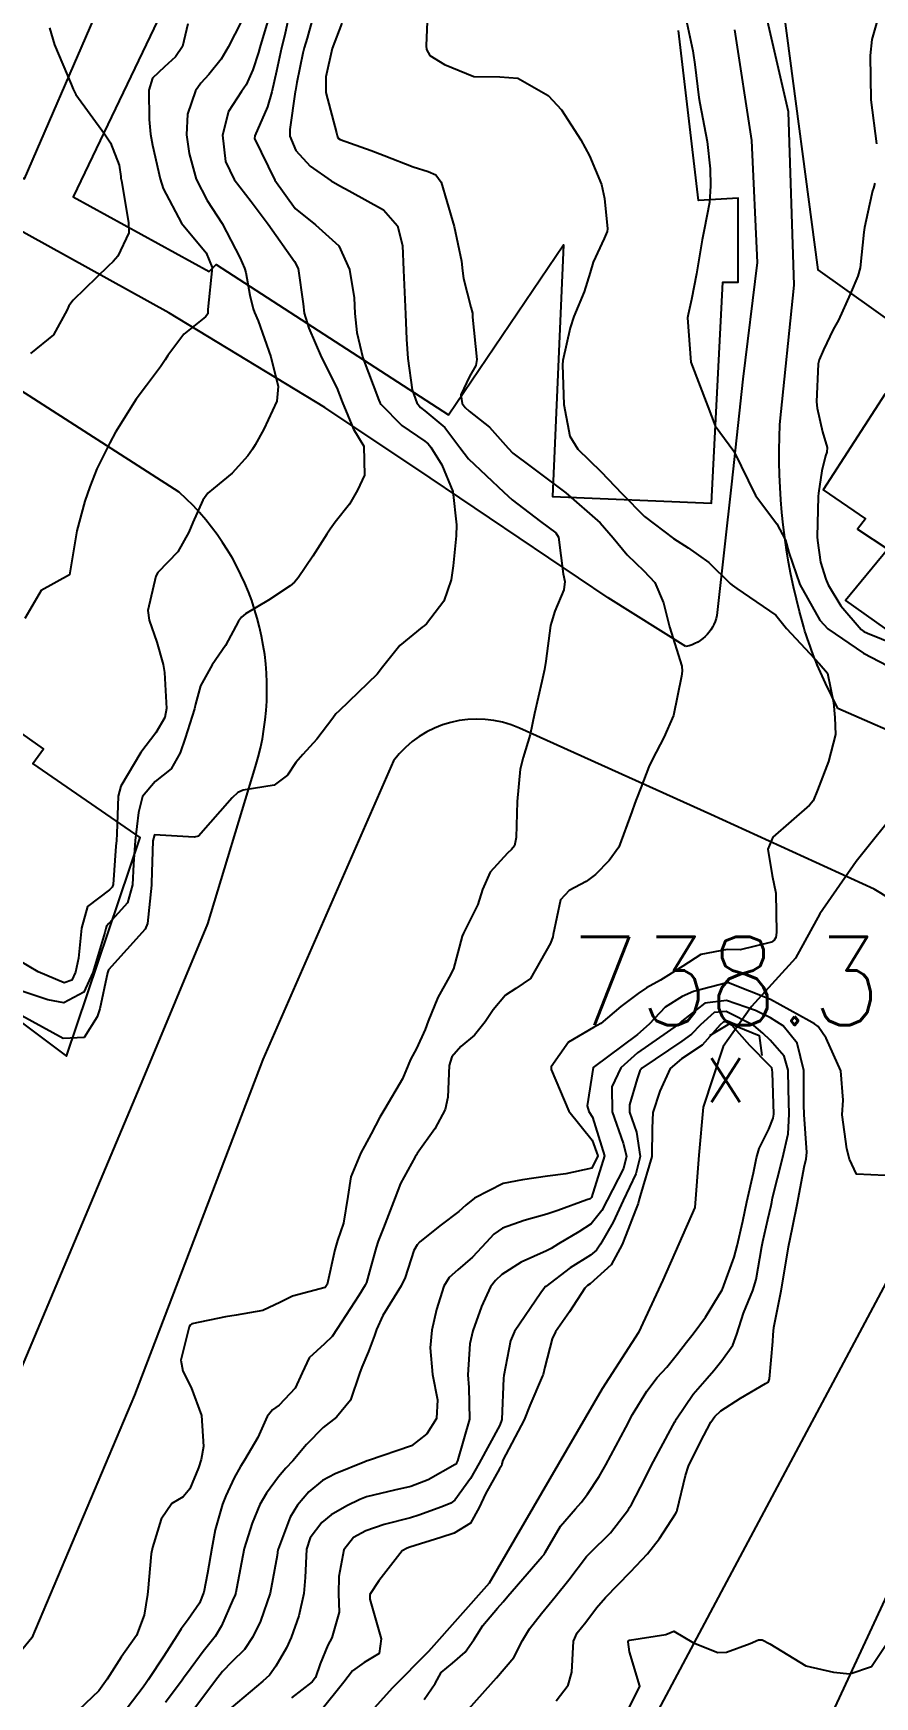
# Model space of a CAD drawing. Header units: metres. Extents: x 318500 to 325275, y 7408834 to 7428799.
# Drawn here: x 322821.1 to 322859.2, y 7421296.6 to 7421372 of the extents above; entities that cross this region are included whole.
import ezdxf
from ezdxf.enums import TextEntityAlignment as Align

# ---------------------------------------------------------------- set-up
doc = ezdxf.new("R2010")
doc.units = ezdxf.units.M
doc.header["$MEASUREMENT"] = 0
for name, color, linetype in [('Curvas de Nivel 1m', 11, 'Continuous'), ('Curvas de Nivel 5m', 15, 'Continuous'), ('Edificações', 30, 'Continuous'), ('Hidrografia', 140, 'Continuous'), ('Pontes_Viadutos_Tubos', 190, 'Continuous'), ('Pontos Cotados', 45, 'Continuous'), ('Vias Primárias', 230, 'Continuous'), ('Vias Secundárias', 230, 'Continuous')]:
    doc.layers.add(name, color=color, linetype=linetype)
doc.styles.add('Style-STANDARD', font='STANDARD.shx')

# ---------------------------------------------------------------- blocks, each defined once
blk = doc.blocks.new('ELVTXT_86')
at = {"layer": 'Pontos Cotados', "linetype": 'Continuous', "style": 'Style-STANDARD'}
for s, height, p in [('738.3', 4, (0, 4)), ('x', 3, (0, 0))]:
    blk.add_text(s, height=height, dxfattribs=at).set_placement(p, align=Align.MIDDLE_CENTER)

msp = doc.modelspace()

# ---------------------------------------------------------------- linework, layer by layer
at = {"layer": 'Curvas de Nivel 1m', "flags": 128}
for points, elevation in [([(322832.829, 7421373.323), (322832.522, 7421371.91), (322832.385, 7421371.327), (322832.147, 7421370.266), (322831.939, 7421369.331), (322831.738, 7421368.655), (322831.166, 7421367.339), (322831.159, 7421367.218), (322832.07, 7421365.329), (322833.001, 7421364.05), (322833.924, 7421363.306), (322834.976, 7421362.345), (322835.463, 7421361.282), (322835.664, 7421359.996), (322835.696, 7421359.279), (322835.782, 7421358.422), (322836.06, 7421357.273), (322836.787, 7421355.356), (322836.827, 7421355.261), (322836.844, 7421355.225), (322836.879, 7421355.185), (322837.83, 7421354.211), (322838.863, 7421353.5), (322839.013, 7421353.38), (322839.134, 7421353.227), (322839.64, 7421352.43), (322840.137, 7421351.217), (322840.305, 7421349.718), (322840.282, 7421349.215), (322840.145, 7421347.857), (322840.066, 7421347.217), (322839.734, 7421346.252), (322838.937, 7421345.228), (322838.836, 7421345.142), (322838.748, 7421345.08), (322837.737, 7421344.242), (322836.953, 7421343.256), (322836.717, 7421342.941), (322834.99, 7421341.286), (322834.842, 7421341.143), (322834.695, 7421340.96), (322833.978, 7421340), (322833.338, 7421339.303), (322833.033, 7421338.938), (322832.656, 7421338.364), (322832.053, 7421337.914), (322830.645, 7421337.692), (322830.398, 7421337.589), (322830.144, 7421337.347), (322828.622, 7421335.602), (322828.427, 7421335.567), (322826.623, 7421335.672), (322826.554, 7421335.391), (322826.496, 7421333.487), (322826.494, 7421333.391), (322826.305, 7421331.652), (322826.198, 7421331.395), (322824.541, 7421329.555), (322824.496, 7421329.421), (322824.15, 7421327.79), (322824.025, 7421327.427), (322823.442, 7421326.49), (322822.495, 7421326.447), (322820.614, 7421327.469)], 747), ([(322833.964, 7421373.307), (322833.547, 7421371.756), (322833.397, 7421371.316), (322833.337, 7421371.076), (322833.076, 7421369.752), (322833.007, 7421369.384), (322832.998, 7421369.321), (322832.751, 7421367.616), (322832.752, 7421367.323), (322833.034, 7421366.673), (322833.676, 7421365.959), (322834.622, 7421365.296), (322835.017, 7421365.067), (322835.448, 7421364.848), (322837.001, 7421363.985), (322837.625, 7421363.254), (322837.855, 7421362.373), (322837.903, 7421361.251), (322837.95, 7421360.25), (322837.997, 7421359.249), (322838.045, 7421358.127), (322838.102, 7421357.248), (322838.3, 7421355.835), (322838.507, 7421355.244), (322838.67, 7421355.034), (322838.876, 7421354.883), (322839.773, 7421354.125), (322840.45, 7421353.214), (322840.852, 7421352.702), (322842.444, 7421351.186), (322842.825, 7421350.842), (322844.108, 7421349.87), (322844.803, 7421349.346), (322844.92, 7421349.158), (322845.13, 7421347.493), (322845.203, 7421347.146), (322845.16, 7421346.76), (322844.76, 7421345.802), (322844.598, 7421345.306), (322844.563, 7421345.153), (322844.345, 7421343.536), (322844.286, 7421343.157), (322844.171, 7421342.615), (322843.834, 7421341.163), (322843.631, 7421340.22), (322843.321, 7421339.17), (322843.189, 7421338.646), (322843.052, 7421337.174), (322843.003, 7421335.553), (322842.931, 7421335.175), (322842.798, 7421334.996), (322842.615, 7421334.843), (322841.82, 7421333.974), (322841.482, 7421333.197), (322841.263, 7421332.516), (322840.616, 7421331.209), (322840.559, 7421331.078), (322840.16, 7421329.598), (322839.975, 7421329.216), (322839.451, 7421328.296), (322839.025, 7421327.225), (322838.881, 7421326.85), (322838.491, 7421325.983), (322838.225, 7421325.493), (322838.111, 7421325.236), (322837.852, 7421324.617), (322837.05, 7421323.251), (322836.827, 7421322.881), (322836.443, 7421322.126), (322836.142, 7421321.557), (322835.968, 7421321.267), (322835.517, 7421320.17), (322835.386, 7421319.275), (322835.191, 7421318.081), (322834.91, 7421317.282), (322834.789, 7421316.869), (322834.452, 7421315.288), (322834.349, 7421315.165), (322832.877, 7421314.772), (322832.338, 7421314.497), (322831.536, 7421314.118), (322830.329, 7421313.911), (322829.849, 7421313.825), (322828.322, 7421313.51), (322828.237, 7421313.455), (322828.201, 7421313.371), (322827.815, 7421311.864), (322827.904, 7421311.374), (322828.289, 7421310.629), (322828.755, 7421309.363), (322828.847, 7421307.952), (322828.738, 7421307.363), (322828.62, 7421306.989), (322828.23, 7421306.04), (322827.925, 7421305.671), (322827.414, 7421305.378), (322826.922, 7421304.67), (322826.529, 7421303.387), (322826.476, 7421303.098), (322826.329, 7421301.388), (322826.306, 7421301.25), (322826.154, 7421300.312), (322825.816, 7421299.395), (322825.112, 7421298.418), (322824.483, 7421297.414), (322824.105, 7421296.885), (322822.576, 7421295.443)], 746), ([(322831.791, 7421372.656), (322831.398, 7421371.337), (322831.33, 7421371.104), (322831.085, 7421370.322), (322830.774, 7421369.645), (322830.569, 7421369.348), (322829.98, 7421368.433), (322829.707, 7421367.36), (322829.843, 7421366.172), (322830.236, 7421365.352), (322831.005, 7421364.354), (322831.781, 7421363.332), (322832.965, 7421361.645), (322833.13, 7421361.317), (322833.358, 7421359.719), (322833.407, 7421359.305), (322833.61, 7421358.623), (322834.194, 7421357.297), (322834.889, 7421355.917), (322835.119, 7421355.286), (322835.633, 7421354.044), (322836.102, 7421353.271), (322836.143, 7421351.968), (322835.826, 7421351.275), (322835.451, 7421350.65), (322834.808, 7421349.828), (322834.575, 7421349.521), (322834.43, 7421349.294), (322833.8, 7421348.289), (322833.139, 7421347.306), (322832.971, 7421347.114), (322832.775, 7421346.947), (322831.788, 7421346.301), (322830.755, 7421345.686), (322830.564, 7421345.531), (322830.435, 7421345.345), (322829.84, 7421344.247), (322829.245, 7421343.362), (322828.711, 7421342.422), (322828.488, 7421341.586), (322828.442, 7421341.373), (322828.016, 7421340.041), (322827.789, 7421339.379), (322827.389, 7421338.653), (322826.65, 7421338.089), (322826.084, 7421337.398), (322825.905, 7421336.673), (322825.758, 7421335.403), (322825.676, 7421334.332), (322825.624, 7421333.404), (322825.399, 7421332.586), (322824.563, 7421331.648), (322824.448, 7421331.535), (322824.417, 7421331.422), (322824.381, 7421331.246), (322823.837, 7421329.431), (322823.428, 7421328.534), (322822.519, 7421328.063), (322821.791, 7421328.187), (322820.527, 7421328.616)], 748), ([(322830.856, 7421373.083), (322829.965, 7421371.357), (322829.641, 7421370.812), (322829.081, 7421370.112), (322828.728, 7421369.722), (322828.486, 7421369.379), (322828.118, 7421368.321), (322828.069, 7421367.385), (322828.19, 7421366.537), (322828.513, 7421365.375), (322829.006, 7421364.411), (322829.695, 7421363.359), (322830.489, 7421361.825), (322830.7, 7421361.344), (322830.762, 7421361.146), (322830.948, 7421360.12), (322831.097, 7421359.494), (322831.153, 7421359.337), (322831.319, 7421358.95), (322831.9, 7421357.325), (322832.226, 7421355.984), (322832.172, 7421355.321), (322831.585, 7421354.047), (322831.191, 7421353.335), (322831.061, 7421353.133), (322830.853, 7421352.841), (322830.143, 7421352.048), (322829.299, 7421351.363), (322829.047, 7421351.146), (322828.822, 7421350.826), (322828.36, 7421349.821), (322828.189, 7421349.376), (322827.686, 7421348.486), (322826.782, 7421347.547), (322826.682, 7421347.391), (322826.323, 7421345.83), (322826.38, 7421345.396), (322826.735, 7421344.398), (322827.026, 7421343.387), (322827.076, 7421343.026), (322827.169, 7421341.385), (322827.094, 7421340.986), (322826.684, 7421340.293), (322826.003, 7421339.4), (322825.103, 7421337.87), (322824.984, 7421337.415), (322824.917, 7421335.71), (322824.904, 7421335.416), (322824.879, 7421335.153), (322824.749, 7421333.418), (322824.714, 7421333.292), (322824.586, 7421333.176), (322823.59, 7421332.42), (322823.319, 7421331.439), (322823.19, 7421330.084), (322823.051, 7421329.442), (322822.889, 7421329.09), (322822.533, 7421328.969), (322821.366, 7421329.462), (322820.545, 7421329.941)], 749), ([(322839.01, 7421373.241), (322838.935, 7421371.408), (322838.939, 7421371.242), (322839.096, 7421370.975), (322839.76, 7421370.56), (322841.082, 7421370.022), (322842.263, 7421370.011), (322843.082, 7421369.951), (322844.453, 7421369.166), (322845.06, 7421368.52), (322845.94, 7421367.147), (322846.319, 7421366.427), (322846.866, 7421365.132), (322847.011, 7421364.501), (322847.139, 7421363.128), (322847.12, 7421362.996), (322846.983, 7421362.678), (322846.493, 7421361.611), (322846.349, 7421361.139), (322846.078, 7421360.27), (322845.623, 7421359.15), (322845.452, 7421358.632), (322845.122, 7421357.157), (322845.098, 7421356.966), (322845.162, 7421355.156), (322845.439, 7421353.725), (322845.797, 7421353.146), (322846.845, 7421352.126), (322847.8, 7421351.115), (322848.815, 7421350.085), (322850.134, 7421349.087), (322850.796, 7421348.664), (322851.734, 7421348.011), (322852.702, 7421347.051), (322852.779, 7421346.974), (322852.998, 7421346.825), (322854.759, 7421345.617), (322855.25, 7421345.015), (322856.726, 7421343.431), (322857.109, 7421342.994), (322857.381, 7421341.664), (322857.441, 7421340.989), (322857.464, 7421340.213), (322857.147, 7421338.993), (322856.657, 7421337.685), (322856.454, 7421337.2), (322856.294, 7421337.004), (322854.625, 7421335.565), (322854.401, 7421335.023), (322854.602, 7421333.827), (322854.766, 7421333.017), (322854.791, 7421331.235), (322854.761, 7421331.017), (322854.695, 7421330.891), (322854.567, 7421330.805), (322853.147, 7421330.456), (322852.561, 7421330.466), (322851.368, 7421330.252), (322850.55, 7421329.713), (322849.539, 7421329.085), (322848.901, 7421328.728), (322848.531, 7421328.476), (322847.749, 7421327.885), (322846.833, 7421327.125), (322846.508, 7421326.941), (322845.374, 7421326.269), (322844.594, 7421325.149), (322844.595, 7421325.042), (322845.396, 7421323.141), (322846.44, 7421321.83), (322846.698, 7421321.126), (322846.424, 7421320.573), (322845.249, 7421320.315), (322844.421, 7421320.206), (322843.287, 7421320.035), (322842.417, 7421319.872), (322841.113, 7421319.199), (322840.722, 7421318.889), (322840.401, 7421318.601), (322839.605, 7421318.001), (322838.645, 7421317.227), (322838.515, 7421317.091), (322838.374, 7421316.828), (322837.977, 7421315.615), (322837.803, 7421315.238), (322836.974, 7421313.888), (322836.68, 7421313.255), (322836.596, 7421312.986), (322836.315, 7421312.254), (322836.019, 7421311.55), (322835.907, 7421311.266), (322835.498, 7421310.055), (322834.865, 7421309.281), (322834.265, 7421308.822), (322833.511, 7421308.044), (322832.887, 7421307.304), (322832.579, 7421306.973), (322832.239, 7421306.583), (322831.698, 7421305.847), (322831.402, 7421305.322), (322831.05, 7421304.485), (322830.691, 7421303.332), (322830.343, 7421301.509), (322830.308, 7421301.338), (322830.273, 7421301.234), (322830.165, 7421300.983), (322829.666, 7421299.828), (322829.372, 7421299.352), (322828.827, 7421298.662), (322828.115, 7421297.708), (322827.974, 7421297.509), (322827.875, 7421297.372), (322827.123, 7421296.357)], 744), ([(322850.593, 7421373.085), (322850.999, 7421371.183), (322851.015, 7421371.081), (322851.092, 7421370.572), (322851.28, 7421369.077), (322851.325, 7421368.817), (322851.652, 7421367.071), (322851.793, 7421365.834), (322851.81, 7421365.068), (322851.756, 7421364.322), (322851.516, 7421363.072), (322851.426, 7421362.63), (322851.168, 7421361.077), (322850.948, 7421359.924), (322850.786, 7421359.237), (322850.769, 7421359.082), (322850.91, 7421357.08), (322851.69, 7421355.068), (322852.011, 7421354.202), (322852.86, 7421353.05), (322853.839, 7421351.035), (322854.811, 7421349.75), (322855.197, 7421349.016), (322855.354, 7421348.455), (322855.85, 7421347.009), (322856.756, 7421345.397), (322857.125, 7421344.994), (322858.734, 7421343.898), (322860.566, 7421342.942)], 743), ([(322859.473, 7421372.965), (322859.107, 7421371.695), (322859.035, 7421370.971), (322859.07, 7421368.97), (322859.325, 7421366.966)], 742), ([(322821.878, 7421372.232), (322822.092, 7421371.46), (322822.851, 7421369.674), (322822.941, 7421369.451), (322823.066, 7421369.206), (322824.361, 7421367.43), (322824.634, 7421367.024), (322825.026, 7421366.004), (322825.097, 7421365.495), (322825.109, 7421365.419), (322825.139, 7421365.297), (322825.449, 7421363.413), (322825.459, 7421362.937), (322824.967, 7421361.889), (322824.751, 7421361.636), (322824.524, 7421361.427), (322822.944, 7421359.897), (322822.755, 7421359.639), (322822.672, 7421359.453), (322822.059, 7421358.323), (322821.011, 7421357.469)], 751), ([(322859.245, 7421365.19), (322859.179, 7421364.968), (322859.141, 7421364.845), (322859.009, 7421364.217), (322858.78, 7421363.186), (322858.749, 7421362.974), (322858.585, 7421361.356), (322858.477, 7421360.977), (322858.13, 7421360.161), (322857.597, 7421358.99), (322857.359, 7421358.568), (322856.92, 7421357.636), (322856.73, 7421357.185), (322856.678, 7421357.002), (322856.604, 7421355.283), (322856.637, 7421355.002), (322856.869, 7421353.931), (322857.085, 7421353.22), (322857.065, 7421352.997), (322857.019, 7421352.836), (322856.847, 7421352.155), (322856.69, 7421351.143), (322856.679, 7421351.002), (322856.631, 7421349.173), (322856.643, 7421349.002), (322856.79, 7421348.027), (322857.031, 7421347.245), (322857.139, 7421346.995), (322857.71, 7421346.042), (322858.622, 7421344.972), (322858.749, 7421344.872), (322858.912, 7421344.803), (322860.737, 7421344.067)], 742), ([(322859.709, 7421320.237), (322858.423, 7421320.301), (322858.096, 7421320.973), (322857.973, 7421321.439), (322857.765, 7421322.977), (322857.808, 7421323.639), (322857.71, 7421324.978), (322857.038, 7421326.451), (322856.683, 7421326.988), (322856.512, 7421327.101), (322856.272, 7421327.235), (322854.528, 7421328.211), (322852.627, 7421328.961), (322852.539, 7421328.963), (322851.03, 7421328.568), (322850.529, 7421328.348), (322849.75, 7421327.853), (322849.021, 7421327.092), (322848.505, 7421326.625), (322846.49, 7421325.13), (322846.212, 7421323.385), (322846.292, 7421323.132), (322846.456, 7421322.876), (322847.006, 7421321.121), (322846.411, 7421319.234), (322846.36, 7421319.181), (322846.198, 7421319.132), (322844.898, 7421318.65), (322844.4, 7421318.475), (322843.363, 7421318.198), (322842.39, 7421317.846), (322841.999, 7421317.573), (322841.642, 7421317.191), (322841.03, 7421316.54), (322840.361, 7421315.958), (322839.964, 7421315.606), (322839.736, 7421315.216), (322839.402, 7421314.157), (322839.185, 7421313.221), (322839.109, 7421312.431), (322839.211, 7421311.221), (322839.436, 7421310.066), (322839.397, 7421309.219), (322838.958, 7421308.528), (322838.258, 7421307.983), (322836.321, 7421307.329), (322836.25, 7421307.303), (322836.147, 7421307.262), (322834.807, 7421306.716), (322834.237, 7421306.41), (322833.62, 7421305.905), (322833.098, 7421305.301), (322832.768, 7421304.748), (322832.222, 7421303.31), (322832.212, 7421303.288), (322832.187, 7421303.023), (322831.864, 7421301.315), (322831.426, 7421300.046), (322831.085, 7421299.326), (322830.7, 7421298.763), (322830.123, 7421298.199), (322829.705, 7421297.758), (322829.388, 7421297.351), (322828.092, 7421295.617)], 743), ([(322844.813, 7421296.433), (322845.363, 7421297.137), (322845.527, 7421297.728), (322845.605, 7421299.135), (322845.772, 7421299.507), (322846.153, 7421300.003), (322846.644, 7421300.642), (322847.046, 7421301.117), (322848.182, 7421302.272), (322848.959, 7421303.088), (322849.491, 7421303.791), (322850.218, 7421304.906), (322850.276, 7421305.013), (322850.295, 7421305.069), (322850.666, 7421306.644), (322850.808, 7421307.064), (322851.333, 7421308.131), (322851.82, 7421309.054), (322852.004, 7421309.322), (322852.278, 7421309.577), (322853.17, 7421310.153), (322854.297, 7421310.804), (322854.425, 7421310.891), (322854.472, 7421311.017), (322854.632, 7421312.709), (322854.639, 7421313.015), (322854.67, 7421313.352), (322855.006, 7421315.01), (322855.201, 7421316.174), (322855.335, 7421317.006), (322855.514, 7421317.882), (322855.749, 7421319), (322856.044, 7421320.613), (322856.134, 7421320.994), (322856.16, 7421321.268), (322856.045, 7421322.996), (322856.032, 7421323.431), (322856.036, 7421324.997), (322855.735, 7421326.234), (322855.092, 7421327.011), (322854.515, 7421327.37), (322853.849, 7421327.702), (322852.527, 7421328.168), (322851.544, 7421328.04), (322850.512, 7421327.221), (322850.436, 7421327.147), (322850.337, 7421327.073), (322848.497, 7421325.79), (322847.751, 7421325.111), (322847.344, 7421324.25), (322847.354, 7421323.117), (322847.857, 7421321.691), (322847.996, 7421321.107), (322847.866, 7421320.55), (322847.126, 7421319.119), (322846.882, 7421318.644), (322846.394, 7421318.042), (322845.848, 7421317.675), (322844.921, 7421317.145), (322844.591, 7421316.933), (322844.375, 7421316.82), (322843.226, 7421316.308), (322842.359, 7421315.747), (322842.062, 7421315.477), (322841.839, 7421315.188), (322841.439, 7421314.292), (322841.041, 7421313.199), (322840.913, 7421312.609), (322840.813, 7421311.202), (322840.86, 7421310.633), (322840.89, 7421309.201), (322840.348, 7421307.306), (322840.3, 7421307.209), (322840.282, 7421307.177), (322840.249, 7421307.139), (322839.022, 7421306.439), (322838.234, 7421306.144), (322837.493, 7421305.979), (322836.226, 7421305.68), (322835.928, 7421305.561), (322835.341, 7421305.273), (322834.633, 7421304.865), (322834.208, 7421304.516), (322833.678, 7421303.815), (322833.513, 7421303.297), (322833.453, 7421302.022), (322833.391, 7421301.298), (322833.167, 7421300.287), (322832.823, 7421299.303), (322832.608, 7421298.83), (322832.12, 7421297.997), (322831.828, 7421297.6), (322831.534, 7421297.319), (322830.098, 7421296.116)], 742), ([(322840.09, 7421295.21), (322841.861, 7421297.184), (322841.977, 7421297.317), (322842.114, 7421297.469), (322842.898, 7421298.399), (322843.29, 7421299.163), (322843.608, 7421299.698), (322844.159, 7421300.385), (322844.503, 7421300.808), (322844.771, 7421301.144), (322845.394, 7421301.921), (322846.188, 7421302.965), (322846.342, 7421303.128), (322847.27, 7421304.048), (322848.086, 7421305.102), (322848.137, 7421305.185), (322848.223, 7421305.329), (322848.835, 7421306.498), (322849.122, 7421307.087), (322850.096, 7421308.901), (322850.189, 7421309.071), (322850.219, 7421309.122), (322850.272, 7421309.205), (322851.019, 7421310.332), (322851.657, 7421311.056), (322851.959, 7421311.4), (322852.312, 7421311.847), (322852.813, 7421312.552), (322852.994, 7421313.04), (322853.295, 7421313.991), (322853.716, 7421315.03), (322853.869, 7421315.516), (322854.129, 7421317.024), (322854.171, 7421317.236), (322854.398, 7421318.242), (322854.546, 7421318.88), (322854.576, 7421319.018), (322854.616, 7421319.221), (322855.072, 7421321.01), (322855.328, 7421322.126), (322855.364, 7421323.006), (322855.333, 7421324.151), (322855.319, 7421325.008), (322855.133, 7421325.647), (322854.503, 7421326.362), (322854.17, 7421326.689), (322853.77, 7421327.031), (322852.519, 7421327.658), (322851.963, 7421327.611), (322851.349, 7421327.062), (322850.94, 7421326.631), (322850.502, 7421326.313), (322848.702, 7421325.097), (322848.606, 7421324.981), (322848.483, 7421324.614), (322848.135, 7421323.435), (322848.144, 7421323.105), (322848.446, 7421322.189), (322848.627, 7421321.097), (322848.422, 7421320.314), (322847.852, 7421319.108), (322847.394, 7421318.116), (322846.827, 7421317.123), (322846.644, 7421316.858), (322846.372, 7421316.625), (322845.451, 7421316.052), (322844.351, 7421315.207), (322844.318, 7421315.183), (322844.281, 7421315.151), (322844.119, 7421314.925), (322842.928, 7421313.171), (322842.754, 7421312.743), (322842.439, 7421311.178), (322842.429, 7421311.047), (322842.35, 7421309.179), (322842.267, 7421308.926), (322841.323, 7421307.194), (322840.929, 7421306.511), (322840.225, 7421305.522), (322840.051, 7421305.384), (322839.642, 7421305.216), (322838.6, 7421304.84), (322838.212, 7421304.726), (322837.031, 7421304.425), (322836.203, 7421304.139), (322835.641, 7421303.826), (322835.197, 7421303.275), (322834.971, 7421302.071), (322834.964, 7421301.278), (322834.986, 7421300.449), (322834.66, 7421299.282), (322834.471, 7421298.949), (322834.122, 7421298.105), (322833.913, 7421297.492), (322833.761, 7421297.293), (322832.836, 7421296.569)], 741), ([(322848.1, 7421296.079), (322848.61, 7421297.092), (322848.133, 7421298.651), (322848.081, 7421299.101), (322848.096, 7421299.146), (322848.141, 7421299.176), (322849.78, 7421299.441), (322850.148, 7421299.588), (322851.035, 7421299.061), (322852.134, 7421298.617), (322852.535, 7421298.643), (322853.597, 7421299.028), (322853.975, 7421299.19), (322854.143, 7421299.204), (322854.497, 7421299.015), (322856.125, 7421298.017), (322857.372, 7421297.726), (322858.12, 7421297.662), (322859.099, 7421297.982), (322859.73, 7421298.946)], 743)]:
    msp.add_lwpolyline(points, dxfattribs=dict(at, elevation=elevation))
at = {"layer": 'Curvas de Nivel 5m', "flags": 128}
for points, elevation in [([(322828.134, 7421372.408), (322827.888, 7421371.388), (322827.571, 7421370.915), (322827.086, 7421370.461), (322826.538, 7421369.946), (322826.373, 7421369.407), (322826.384, 7421368.072), (322826.453, 7421367.406), (322826.538, 7421366.908), (322826.877, 7421365.392), (322827.013, 7421364.95), (322827.849, 7421363.381), (322828.97, 7421362.029), (322829.241, 7421361.366), (322829.047, 7421359.474), (322829.041, 7421359.368), (322829.04, 7421359.267), (322828.936, 7421359.131), (322827.955, 7421358.349), (322827.236, 7421357.387), (322827.115, 7421357.18), (322826.902, 7421356.867), (322826.262, 7421356.027), (322825.803, 7421355.406), (322824.865, 7421353.904), (322824.6, 7421353.424), (322824.021, 7421352.254), (322823.695, 7421351.437), (322823.473, 7421350.788), (322823.107, 7421349.445), (322822.78, 7421347.45), (322821.491, 7421346.741), (322820.75, 7421345.47)], 750), ([(322835.112, 7421372.442), (322834.667, 7421371.296), (322834.378, 7421370.003), (322834.39, 7421369.3), (322834.869, 7421367.467), (322834.918, 7421367.292), (322834.964, 7421367.216), (322835.039, 7421367.172), (322836.435, 7421366.67), (322837.032, 7421366.448), (322838.345, 7421365.929), (322839.025, 7421365.712), (322839.363, 7421365.575), (322839.61, 7421365.231), (322839.87, 7421364.364), (322840.199, 7421363.222), (322840.522, 7421361.661), (322840.574, 7421361.216), (322840.617, 7421360.876), (322840.944, 7421359.577), (322841.03, 7421359.298), (322841.026, 7421359.209), (322841.027, 7421359.121), (322841.222, 7421357.205), (322841.18, 7421356.932), (322840.898, 7421356.434), (322840.504, 7421355.597), (322840.56, 7421355.215), (322840.694, 7421355.028), (322840.876, 7421354.854), (322841.804, 7421354.131), (322842.637, 7421353.183), (322842.857, 7421352.959), (322843.686, 7421352.333), (322844.835, 7421351.478), (322845.26, 7421351.154), (322846.81, 7421349.799), (322847.401, 7421349.121), (322848.026, 7421348.345), (322848.785, 7421347.624), (322849.277, 7421347.095), (322849.68, 7421346.177), (322849.947, 7421345.088), (322850.504, 7421343.301), (322850.527, 7421343.082), (322850.486, 7421342.851), (322850.125, 7421341.079), (322849.693, 7421340.077), (322849.18, 7421339.092), (322849.015, 7421338.744), (322848.65, 7421337.796), (322848.453, 7421337.293), (322848.374, 7421337.104), (322848.242, 7421336.712), (322847.659, 7421335.114), (322847.223, 7421334.509), (322846.601, 7421333.87), (322846.179, 7421333.551), (322845.403, 7421333.142), (322845.005, 7421332.725), (322844.686, 7421331.149), (322844.662, 7421331.046), (322844.556, 7421330.76), (322843.658, 7421329.163), (322842.994, 7421328.712), (322842.528, 7421328.396), (322841.966, 7421327.741), (322841.603, 7421327.194), (322841.112, 7421326.59), (322840.493, 7421326.076), (322840.087, 7421325.613), (322839.968, 7421325.215), (322839.906, 7421323.775), (322839.791, 7421323.217), (322839.327, 7421322.341), (322838.527, 7421321.229), (322838.488, 7421321.171), (322838.428, 7421321.08), (322837.772, 7421319.877), (322837.52, 7421319.243), (322836.993, 7421317.858), (322836.756, 7421317.254), (322836.662, 7421316.969), (322836.359, 7421315.877), (322836.226, 7421315.388), (322836.172, 7421315.263), (322835.877, 7421314.798), (322834.893, 7421313.282), (322834.668, 7421312.942), (322834.32, 7421312.614), (322833.63, 7421311.974), (322833.312, 7421311.3), (322832.999, 7421310.593), (322832.278, 7421309.835), (322831.965, 7421309.624), (322831.724, 7421309.318), (322831.303, 7421308.367), (322830.696, 7421307.333), (322830.526, 7421307.056), (322830.238, 7421306.529), (322829.855, 7421305.716), (322829.712, 7421305.348), (322829.378, 7421304.177), (322829.218, 7421303.355), (322829.032, 7421302.21), (322828.856, 7421301.36), (322828.665, 7421300.86), (322828.151, 7421300.116), (322827.829, 7421299.689), (322827.636, 7421299.375), (322827.056, 7421298.451), (322826.347, 7421297.388), (322826.249, 7421297.248), (322826.107, 7421297.054), (322824.86, 7421295.408)], 745), ([(322838.836, 7421296.489), (322839.337, 7421297.218), (322839.614, 7421297.719), (322840.124, 7421298.134), (322840.701, 7421298.632), (322841.085, 7421299.196), (322841.488, 7421299.852), (322842.162, 7421300.625), (322842.421, 7421300.922), (322842.627, 7421301.173), (322844.188, 7421302.975), (322844.268, 7421303.07), (322844.317, 7421303.149), (322845.01, 7421304.34), (322845.686, 7421305.135), (322845.944, 7421305.413), (322846.23, 7421305.789), (322846.763, 7421306.601), (322847.061, 7421307.118), (322847.975, 7421308.813), (322848.124, 7421309.102), (322848.17, 7421309.204), (322848.275, 7421309.403), (322848.915, 7421310.466), (322849.395, 7421311.084), (322849.827, 7421311.557), (322850.316, 7421312.155), (322850.713, 7421312.678), (322851.019, 7421313.063), (322851.58, 7421313.815), (322852.334, 7421315.05), (322852.351, 7421315.087), (322852.876, 7421316.538), (322853.008, 7421317.041), (322853.263, 7421318.171), (322853.456, 7421319.034), (322853.747, 7421320.354), (322853.884, 7421321.028), (322854.009, 7421321.454), (322854.45, 7421322.337), (322854.648, 7421322.826), (322854.665, 7421323.017), (322854.608, 7421324.898), (322854.603, 7421325.018), (322854.578, 7421325.106), (322854.492, 7421325.206), (322853.586, 7421326.119), (322852.763, 7421327.046), (322852.512, 7421327.198), (322852.377, 7421327.186), (322852.237, 7421327.053), (322851.425, 7421326.137), (322850.494, 7421325.517), (322849.978, 7421325.078), (322849.509, 7421324.05), (322849.2, 7421323.089), (322849.161, 7421322.378), (322849.141, 7421321.089), (322848.624, 7421319.309), (322848.56, 7421319.098), (322848.535, 7421318.971), (322848.404, 7421318.668), (322847.966, 7421317.527), (322847.805, 7421317.109), (322847.299, 7421316.183), (322846.353, 7421315.33), (322846.233, 7421315.25), (322846.116, 7421315.132), (322845.422, 7421314.056), (322844.789, 7421313.145), (322844.64, 7421312.832), (322844.306, 7421311.548), (322844.227, 7421311.225), (322844.2, 7421311.151), (322843.624, 7421309.816), (322843.365, 7421309.164), (322842.406, 7421307.332), (322842.353, 7421307.178), (322842.341, 7421307.086), (322842.246, 7421306.939), (322841.61, 7421305.809), (322841.33, 7421305.193), (322840.932, 7421304.476), (322840.202, 7421304.025), (322839.587, 7421303.829), (322838.192, 7421303.394), (322838.067, 7421303.356), (322837.845, 7421303.235), (322836.792, 7421301.867), (322836.383, 7421301.257), (322836.379, 7421301.045), (322836.889, 7421299.249), (322836.801, 7421298.578), (322836.124, 7421298.176), (322835.588, 7421297.798), (322835.203, 7421297.274), (322834.096, 7421295.907)], 740)]:
    msp.add_lwpolyline(points, dxfattribs=dict(at, elevation=elevation))
at = {"layer": 'Edificações'}
for points in [[(322827.478, 7421374.036), (322822.951, 7421364.566), (322829.096, 7421361.186), (322829.425, 7421361.504), (322839.94, 7421354.698), (322845.147, 7421362.404), (322844.646, 7421350.994), (322851.856, 7421350.694), (322852.357, 7421360.703), (322853.058, 7421360.703), (322853.058, 7421364.506), (322851.255, 7421364.406), (322850.354, 7421372.113)], [(322804.926, 7421373.089), (322811.559, 7421369.721), (322820.739, 7421365.388), (322823.899, 7421372.668)], [(322855.116, 7421373.009), (322856.67, 7421361.258), (322861.714, 7421357.671)], [(322859.715, 7421355.651), (322856.91, 7421351.297), (322858.82, 7421349.985), (322858.462, 7421349.508), (322859.834, 7421348.613), (322857.925, 7421346.287), (322861.445, 7421343.782)], [(322815.4, 7421331.066), (322822.645, 7421325.636), (322825.981, 7421335.544), (322821.119, 7421338.898), (322821.596, 7421339.565), (322816.065, 7421343.477)]]:
    msp.add_lwpolyline(points, dxfattribs=at)
at = {"layer": 'Hidrografia'}
msp.add_lwpolyline([(322860.412, 7421336.959), (322858.396, 7421334.456), (322856.755, 7421332.086), (322855.66, 7421330.081), (322853.654, 7421327.894), (322852.377, 7421326.071), (322851.465, 7421323.336), (322851.283, 7421321.149), (322851.101, 7421318.779), (322849.642, 7421315.497), (322848.547, 7421313.128), (322846.906, 7421310.575), (322841.778, 7421301.763), (322839.042, 7421298.664), (322837.4, 7421297.024), (322835.759, 7421295.201)], dxfattribs=at)
at = {"layer": 'Pontes_Viadutos_Tubos'}
msp.add_lwpolyline([(322851.771, 7421326.581), (322852.677, 7421327.124), (322854.007, 7421326.581), (322854.128, 7421325.675)], dxfattribs=at)
at = {"layer": 'Vias Primárias'}
for points in [[(323715.644, 7420145.548, 0), (323709.04, 7420132.939)], [(323831.088, 7420001.787, 0), (323833.844, 7420008.443, 0.220888)], [(322747.884, 7421222.28), (322763.857, 7421239.627), (322783.312, 7421262.982), (322806.555, 7421291.086), (322815.748, 7421301.376, 0.075673), (322817.369, 7421303.859), (322826.121, 7421324.603), (322829.042, 7421331.634), (322831.202, 7421338.76, 0.290471), (322827.747, 7421351.194), (322810.895, 7421362.004), (322800.826, 7421367.42), (322795.966, 7421369.579, 0.176649), (322788.081, 7421370.119, 0.151539), (322783.652, 7421367.204), (322774.785, 7421351.316), (322773.59, 7421349.563), (322770.35, 7421344.705), (322765.705, 7421337.255), (322759.65, 7421329.9), (322740.952, 7421306.022), (322725.599, 7421286.997), (322703.324, 7421259.083)], [(322773.532, 7421201.387), (322782.954, 7421212.321), (322797.394, 7421229.016), (322812.82, 7421247.081), (322830.781, 7421267.371), (322838.393, 7421276.047), (322841.138, 7421280.374), (322852.55, 7421301.821), (322860.373, 7421316.517), (322862.909, 7421324.021, 0.175092), (322862.803, 7421329.086, 0.176676), (322859.213, 7421333.202), (322851.816, 7421336.591), (322843.158, 7421340.495, 0.35174), (322837.453, 7421339.022), (322831.535, 7421325.496), (322825.718, 7421310.283), (322821.067, 7421299.286), (322820.117, 7421298.125), (322811.67, 7421289.049), (322806.27, 7421283.009), (322786.406, 7421258.193), (322766.124, 7421234.844), (322751.533, 7421219.64)], [(323067.961, 7421175.373), (323066.223, 7421179.206), (323062.839, 7421187.856), (323062.088, 7421190.359), (323060.961, 7421196.118), (323060.335, 7421199.247), (323060.46, 7421201.375), (323061.336, 7421215.423), (323061.46, 7421227.836), (323061.21, 7421230.715, 0.08598), (323059.455, 7421237.354, 0.062416), (323057.827, 7421239.983, 0.05327), (323052.943, 7421244.865), (323042.408, 7421252.769), (323034.131, 7421258.666), (323027.368, 7421262.297), (323018.721, 7421266.439), (322981.388, 7421284.601), (322936.505, 7421306.292), (322894.396, 7421325.463), (322861.298, 7421339.755), (322857.568, 7421341.392)], [(322936.292, 7421298.335), (322890.519, 7421318.825), (322880.32, 7421323.197, 0.128782), (322876.163, 7421323.82, 0.163888), (322870.76, 7421321.328, 0.108495), (322869.197, 7421319.031), (322860.673, 7421303.133), (322853.39, 7421287.427, 0.19042), (322852.976, 7421280.267, 0.13745), (322857.244, 7421273.915), (322867.742, 7421268.094), (322880.232, 7421262.249), (322915.374, 7421243.542), (322942.931, 7421228.672)]]:
    msp.add_lwpolyline(points, format="xyb", dxfattribs=at)
msp.add_lwpolyline([(322850.695, 7421344.203), (322847.164, 7421346.397), (322839.117, 7421351.843), (322834.339, 7421355.027), (322827.281, 7421359.314), (322815.462, 7421365.849), (322795.998, 7421376.419)], dxfattribs=at)
at = {"layer": 'Vias Secundárias'}
for points in [[(322857.568, 7421341.392), (322857.01, 7421342.54, -0.044038), (322855.98, 7421345.242, -0.081352), (322854.95, 7421354.256), (322855.592, 7421360.569), (322855.335, 7421368.417), (322853.79, 7421375.107)], [(322852.885, 7421372.138), (322853.658, 7421367.121), (322853.915, 7421361.589), (322853.271, 7421356.314), (322852.757, 7421351.554), (322852.111, 7421345.747, -0.326699), (322850.695, 7421344.203)]]:
    msp.add_lwpolyline(points, format="xyb", dxfattribs=at)

# ---------------------------------------------------------------- block references
at = {"layer": 'Pontos Cotados', "linetype": 'Continuous'}
msp.add_blockref('ELVTXT_86', (322852.49, 7421325.05, 738.29), dxfattribs=at)

doc.saveas('drawing.dxf')
